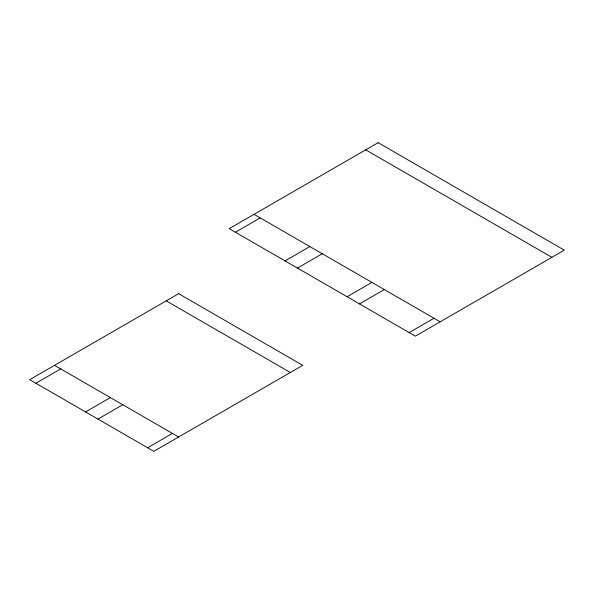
<?xml version="1.0" encoding="UTF-8"?>
<svg xmlns="http://www.w3.org/2000/svg" width="594" height="594" viewBox="0 0 594 594"><rect width="100%" height="100%" fill="white"/><g stroke="black" fill="none" stroke-linecap="round" stroke-linejoin="round"><path stroke-width="0.89" d="M235.402 232.247L260.224 217.916M35.907 383.249L60.729 368.919M285.046 260.907L309.868 246.577M297.46 268.072L322.282 253.742M85.551 411.917L110.373 397.579M97.965 419.082L122.787 404.752M347.104 296.733L371.926 282.402M359.511 303.898L384.34 289.568M147.609 447.742L172.431 433.412M409.162 332.566L433.984 318.236M365.718 149.844L551.885 257.328M254.017 214.33L440.191 321.814M166.223 300.846L290.34 372.505M54.522 365.34L178.638 436.991M378.133 142.679L229.195 228.66L415.362 336.145L564.3 250.156L378.133 142.679M178.638 293.681L29.7 379.67L153.809 451.321L302.747 365.34L178.638 293.681"/></g></svg>
